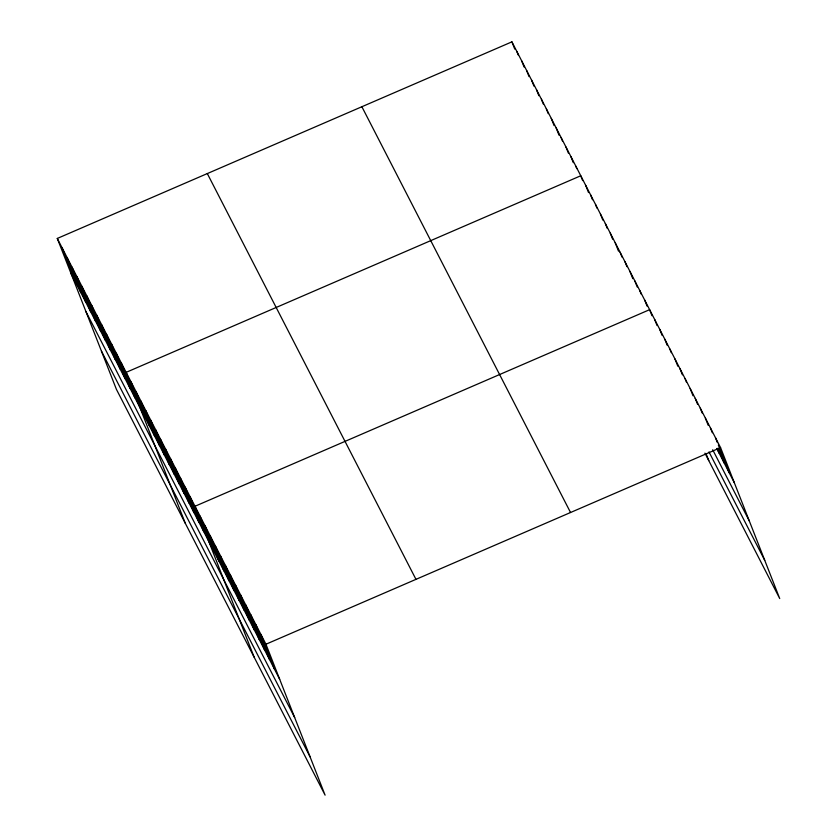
<?xml version="1.0" encoding="UTF-8"?>
<svg xmlns="http://www.w3.org/2000/svg" width="837" height="837" viewBox="0 0 837 837"><rect width="100%" height="100%" fill="white"/><g stroke="black" fill="none" stroke-linecap="round" stroke-linejoin="round"><path stroke-width="1.26" d="M57.282 238.451L265.946 644.228L325.091 795.15L116.427 389.372L57.282 238.451L511.909 41.85L720.573 447.628L779.718 598.549L704.942 453.152M265.946 644.228L720.573 447.628M716.849 448.737L734.311 482.687M712.695 449.751L749.293 520.917M708.991 451.917L764.736 560.319M361.877 106.728L570.541 512.506M207.314 173.573L415.968 579.35M71.019 273.5L279.684 679.278M86.002 311.741L294.666 717.518M101.444 351.132L310.108 756.91M715.499 437.772L717.393 442.606M718.345 445.033L729.236 472.832M710.435 427.916L712.329 432.76M718.491 448.465L724.172 462.976M705.371 418.071L708.207 425.322M717.215 448.287L719.109 453.12M700.297 408.215L702.191 413.049M695.233 398.36L697.598 404.397M690.169 388.504L693.005 395.755M685.095 378.648L686.518 382.279M680.031 368.793L682.396 374.84M674.967 358.937L677.803 366.187M669.893 349.081L671.316 352.712M664.829 339.226L667.194 345.273M659.755 329.37L662.13 335.417M654.691 319.525L657.066 325.562M651.992 315.706L649.627 309.669L195 506.259L254.145 657.181M706.041 453.633L708.772 460.591M644.71 300.096L647.074 306.143M639.792 290.533L641.205 294.164M634.864 280.97L637.239 287.018M629.947 271.408L632.793 278.658M625.03 261.845L626.923 266.679M620.112 252.272L622.006 257.116M615.195 242.709L618.512 251.173M610.278 233.146L612.642 239.194M605.36 223.584L607.254 228.417M600.443 214.021L602.807 220.058M595.525 204.448L596.938 208.078M590.608 194.885L592.502 199.719M585.68 185.322L588.526 192.573M582.657 180.593L580.763 175.76L126.146 372.35L185.291 523.282M575.846 166.197L576.798 168.614M570.928 156.624L573.303 162.671M566.011 147.061L568.375 153.108M561.093 137.498L562.516 141.129M556.176 127.935L559.011 135.186M551.259 118.373L554.094 125.623M546.341 108.8L548.235 113.644M541.424 99.237L543.318 104.07M536.496 89.674L538.871 95.721M531.579 80.111L533.954 86.148M526.661 70.549L529.036 76.585M521.744 60.975L524.108 67.023M516.827 51.413L518.249 55.043M511.909 41.85L514.755 49.101M260.882 634.373L274.62 669.422M255.808 624.517L269.545 659.566M250.744 614.661L264.482 649.721M245.68 604.806L259.418 639.866M240.606 594.95L254.343 630.01M235.542 585.105L249.28 620.154M230.478 575.249L244.216 610.299M225.404 565.393L239.141 600.443M220.34 555.538L234.078 590.587M215.276 545.682L229.003 580.732M210.202 535.826L223.939 570.876M205.138 525.971L218.875 561.02M200.064 516.115L213.801 551.175M190.083 496.697L203.82 531.746M185.165 487.134L198.903 522.183M180.248 477.571L193.985 512.621M175.331 467.998L189.068 503.058M170.413 458.435L184.15 493.495M165.485 448.873L179.223 483.922M160.568 439.31L174.305 474.359M155.651 429.747L169.388 464.797M150.733 420.174L164.47 455.234M145.816 410.611L159.553 445.671M140.898 401.049L154.636 436.098M135.981 391.486L149.718 426.535M131.064 381.923L144.801 416.972M121.229 362.787L134.966 397.847M116.301 353.224L130.038 388.274M111.384 343.662L125.121 378.711M106.466 334.099L120.204 369.148M101.549 324.526L115.286 359.586M96.632 314.963L110.369 350.023M91.714 305.4L105.452 340.45M86.797 295.838L100.534 330.887M81.88 286.275L95.617 321.324M76.962 276.702L90.699 311.762M72.045 267.139L85.772 302.199M67.117 257.576L80.854 292.626M62.2 248.014L75.937 283.063"/></g></svg>
